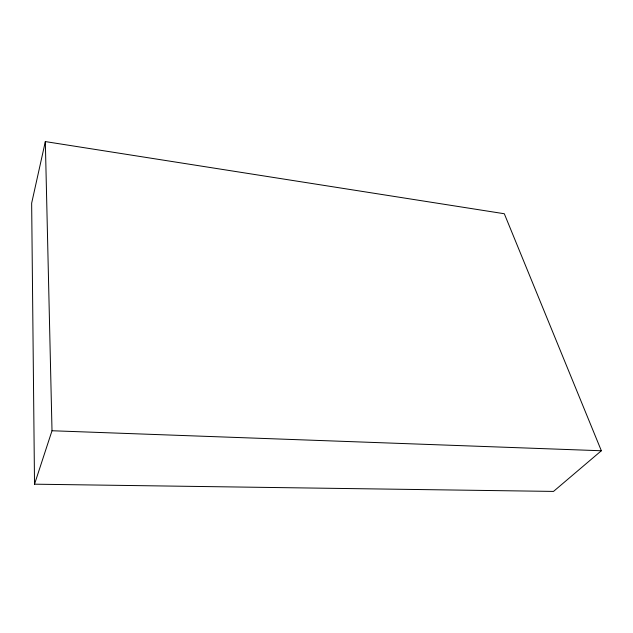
<?xml version="1.0" encoding="UTF-8"?>
<svg xmlns="http://www.w3.org/2000/svg" width="633" height="633" viewBox="0 0 633 633"><rect width="100%" height="100%" fill="white"/><g stroke="black" fill="none" stroke-linecap="round" stroke-linejoin="round"><path stroke-width="0.95" d="M45.331 141.586L31.65 203.185L34.522 484.182L553.511 491.414L601.35 450.759L504.311 213.74L45.331 141.586L52.009 430.749L34.522 484.182M52.009 430.749L601.35 450.759"/></g></svg>
